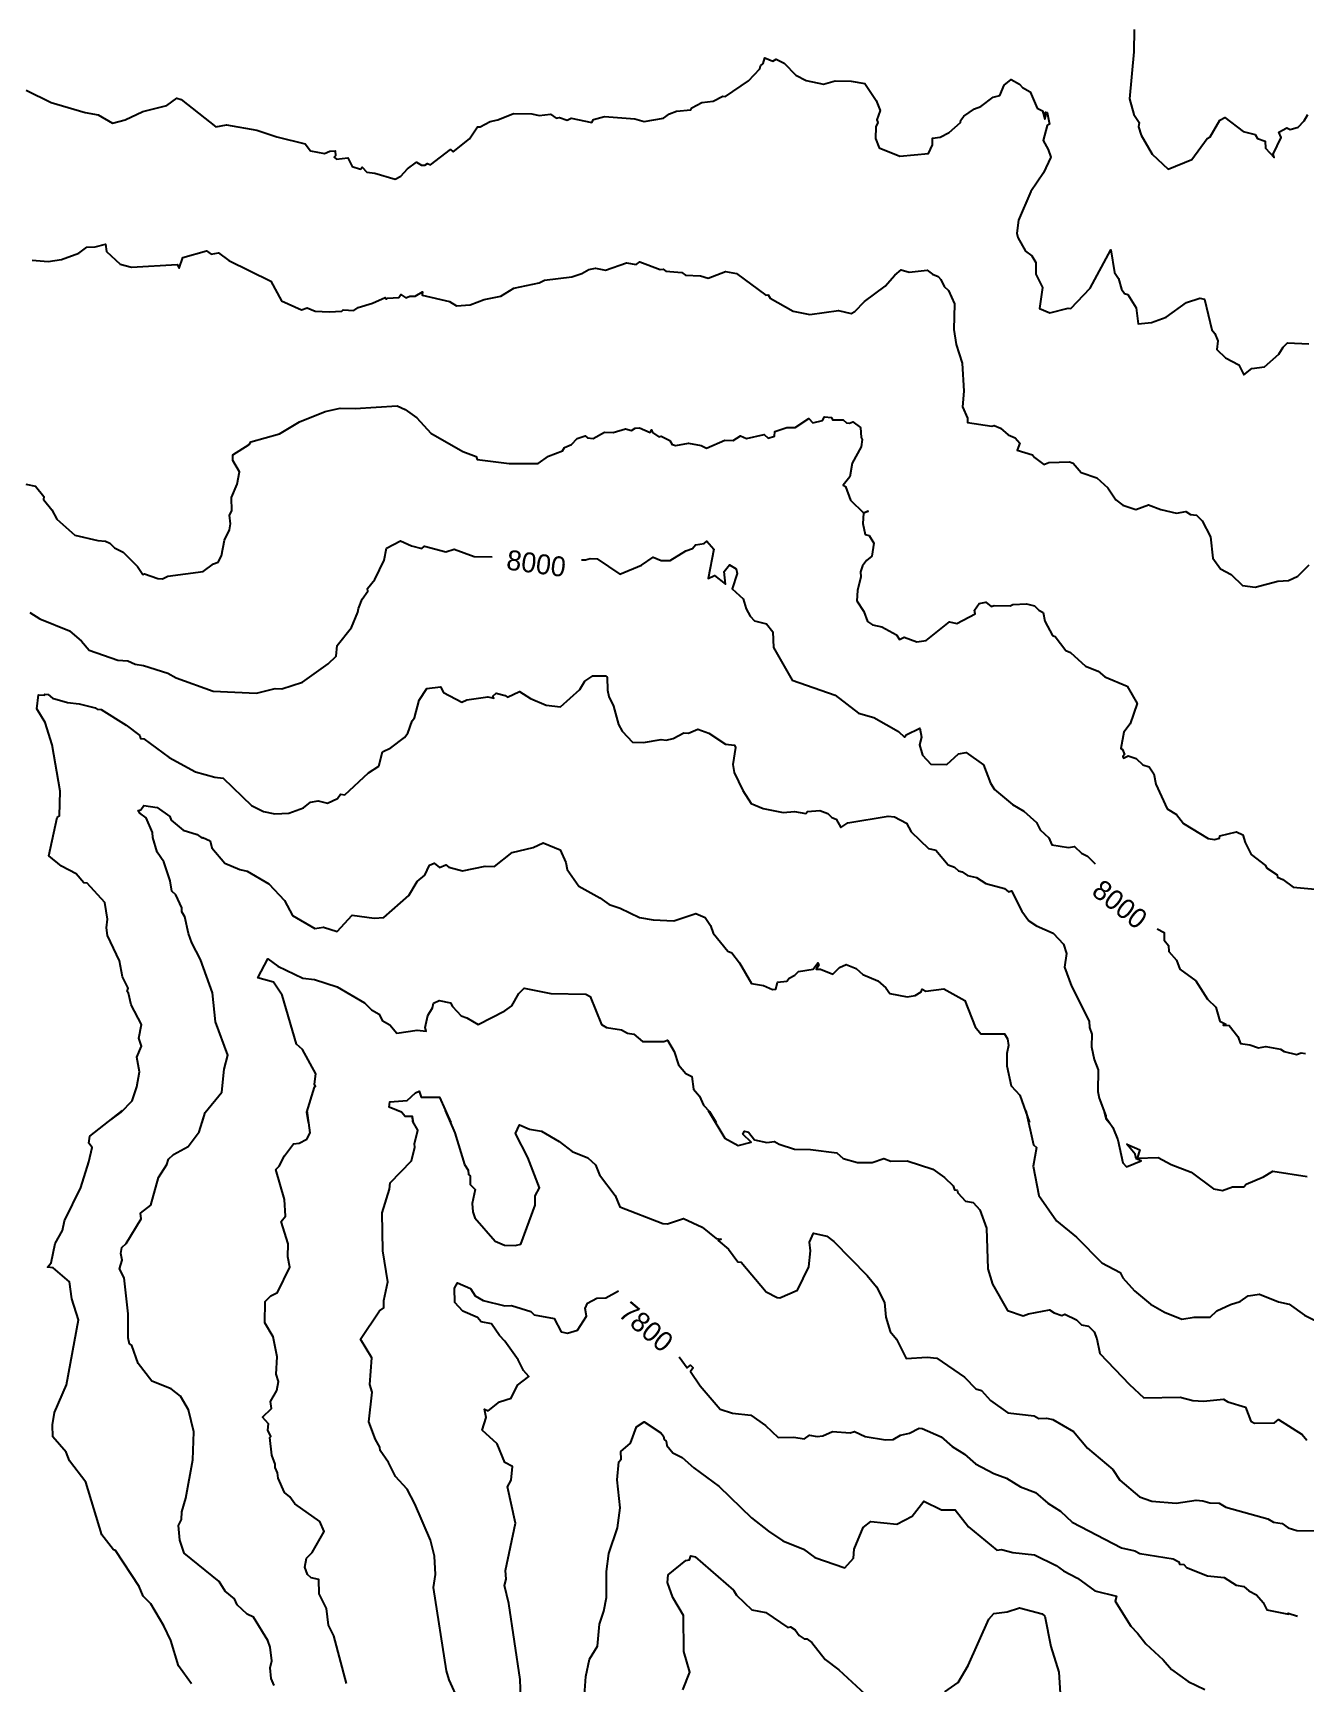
# Model space of a CAD drawing. Extents: x 9339 to 13216, y 3769 to 6935.
# Drawn here: x 12244 to 12731, y 5834 to 6465 of the extents above; entities that cross this region are included whole.
import ezdxf
from ezdxf.enums import TextEntityAlignment as Align

# ---------------------------------------------------------------- set-up
doc = ezdxf.new("R2010")
doc.units = 0
doc.header["$MEASUREMENT"] = 0
for name, color, linetype in [('DTM_SURFACE_CON', 9, 'Continuous'), ('DTM_SURFACE_ICON', 251, 'Continuous'), ('DTM_TEXT_ICON', 251, 'Continuous')]:
    doc.layers.add(name, color=color, linetype=linetype)
doc.styles.add('TMODELF', font='tmodelf')

msp = doc.modelspace()

# ---------------------------------------------------------------- linework, layer by layer
at = {"layer": 'DTM_SURFACE_CON', "linetype": 'Continuous', "flags": 128}
for points, elevation in [([(12665.63, 6466.14), (12665.59, 6457.63), (12663.85, 6439.63), (12665.5, 6433.65), (12667.62, 6430.57), (12667.31, 6428.97), (12668.4, 6425.71), (12672.61, 6418.42), (12678.67, 6412.71), (12687.76, 6416.49), (12693.64, 6424.41), (12694.74, 6425.13), (12698.51, 6431.42), (12700.37, 6432.49), (12707.43, 6427.14), (12711.94, 6426), (12712.86, 6424.51), (12715.78, 6423.43), (12715.96, 6420.83), (12719.25, 6417.22), (12718.87, 6418.49), (12721.96, 6424.87), (12721.08, 6426.86), (12724.09, 6428.5), (12725.39, 6427.89), (12728.44, 6428.75), (12730.75, 6431.24), (12732.06, 6433.7)], 2487.17), ([(12241.82, 6442.97), (12251.37, 6438.2), (12264.48, 6434.38), (12269.35, 6433.48), (12274.88, 6430.35), (12279.67, 6431.65), (12286.51, 6434.81), (12295.62, 6437.13), (12299.47, 6439.96), (12301.1, 6439.43), (12314.38, 6428.92), (12318.47, 6429.71), (12330.13, 6427.61), (12337.69, 6425.06), (12348.57, 6422.38), (12350.66, 6419.76), (12356.02, 6418.78), (12358.04, 6419.67), (12360.04, 6419.75), (12360.13, 6417.83), (12359.61, 6417.38), (12360.52, 6416.58), (12364.94, 6417.09), (12366.57, 6413.79), (12369.75, 6412.79), (12370.43, 6413.49), (12372.14, 6411.63), (12375.25, 6411.17), (12382.99, 6408.9), (12385.17, 6410), (12387.7, 6412.83), (12391.12, 6415.43), (12393.03, 6414.28), (12394.3, 6414.25), (12395.31, 6414.85), (12396.58, 6414.43), (12404.16, 6420.25), (12405.17, 6419.35), (12411.49, 6424.31), (12414.52, 6428.87), (12415.49, 6428.89), (12419.35, 6430.94), (12422.31, 6431.64), (12428.21, 6434.05), (12435.24, 6433.85), (12438.11, 6433.24), (12442.36, 6433.74), (12444.56, 6432.23), (12445.91, 6432.51), (12448.85, 6431.47), (12450.35, 6432.25), (12458.19, 6430.64), (12458.85, 6431.7), (12463.02, 6432.89), (12474.71, 6432.02), (12478.22, 6431.03), (12485.6, 6432.19), (12487.97, 6433.96), (12490.56, 6434.93), (12496.12, 6435.42), (12496.53, 6436.17), (12500.29, 6438.22), (12504.59, 6438.74), (12508.32, 6440.63), (12509.3, 6440.59), (12518.17, 6446.57), (12522.47, 6451.08), (12522.71, 6452.21), (12523.73, 6453.21), (12524.43, 6455.35), (12527.47, 6454.07), (12528.7, 6454.77), (12531.84, 6453.28), (12536.24, 6448.69), (12540.17, 6446.63), (12546.85, 6445.2), (12551.26, 6446.58), (12557.39, 6446.43), (12562.62, 6445.55), (12566.94, 6439.05), (12568.51, 6435.13), (12567.3, 6431.6), (12567.65, 6430.59), (12566.86, 6428.87), (12566.68, 6424.46), (12568.17, 6420.92), (12576.08, 6417.66), (12587.06, 6418.75), (12588.55, 6422.04), (12588.53, 6424.65), (12591.5, 6424.97), (12594.93, 6426.74), (12599.28, 6430.6), (12599.36, 6431.51), (12600.52, 6433.05), (12604.67, 6435.79), (12606.98, 6436.76), (12611.76, 6440.29), (12614.26, 6440.89), (12615.93, 6444.84), (12618.66, 6447.04), (12621.86, 6445.24), (12623.01, 6443.95), (12625.91, 6442.38), (12628.57, 6436.07), (12630.62, 6435), (12631.45, 6431.85), (12631.94, 6433.1), (12631.8, 6434.53), (12632.42, 6434.41), (12633.31, 6429.92), (12632.35, 6429.38), (12630.86, 6423.75), (12632.83, 6420.23), (12633.81, 6417.27), (12631, 6411.32), (12626.12, 6404.22), (12621.46, 6393.17), (12620.77, 6388.22), (12621.22, 6386.56), (12624.08, 6381.36), (12626.6, 6379.61), (12628.1, 6376.98), (12628.03, 6372.6), (12630.59, 6367.52), (12629.52, 6359.45), (12633.37, 6357.74), (12640.45, 6359.59), (12641.46, 6359.39), (12648.91, 6367.24), (12656.71, 6381.87), (12658.2, 6373.17), (12659.7, 6370.85), (12660.84, 6366.8), (12662.01, 6365.21), (12663.27, 6364.75), (12666.5, 6359.66), (12667.24, 6353.51), (12672.25, 6354.07), (12677.91, 6356.17), (12685.72, 6361.75), (12690.75, 6363.37), (12692.6, 6362.99), (12695.37, 6351.25), (12696.59, 6349.92), (12697.7, 6347.01), (12697.26, 6343.8), (12700.62, 6340.61), (12705.76, 6337.81), (12707.58, 6334.07), (12710.66, 6336.41), (12715.6, 6337.13), (12721, 6341.92), (12722.67, 6344.63), (12724.33, 6346.26), (12732.49, 6345.88)], 2474.98), ([(12244.09, 6377.95), (12250.22, 6377.36), (12255.31, 6378.12), (12262.05, 6380.56), (12265, 6382.92), (12268.31, 6382.97), (12272.23, 6384.04), (12272.53, 6381.18), (12277.86, 6376.38), (12282.2, 6375.23), (12299.58, 6376.26), (12300.37, 6374.82), (12301.83, 6378.95), (12310.8, 6381.48), (12312.67, 6380.24), (12315.46, 6380.69), (12319.33, 6377.83), (12335.45, 6369.88), (12339.57, 6362.36), (12347.16, 6358.89), (12349.3, 6359.7), (12352.44, 6358.41), (12357.8, 6358.12), (12362.55, 6358.44), (12363.11, 6358.87), (12367.19, 6358.66), (12368.81, 6359.75), (12374.3, 6361.46), (12379.16, 6363.65), (12379.74, 6362.97), (12380.07, 6363.38), (12384.41, 6363.65), (12385.12, 6364.72), (12387.04, 6363.45), (12388.63, 6364.17), (12390.65, 6364.14), (12393.46, 6365.85), (12393.36, 6364.5), (12403.79, 6362.05), (12406.45, 6360.46), (12411.75, 6360.81), (12417.06, 6362.93), (12423.48, 6364.09), (12428.38, 6367.14), (12438.12, 6369.27), (12440.14, 6370.29), (12450.58, 6371.51), (12454.46, 6372.8), (12457.02, 6374.31), (12459.69, 6374.89), (12463.48, 6374.15), (12471.49, 6376.91), (12475.2, 6376.28), (12476.56, 6377.28), (12484.37, 6374.35), (12485.46, 6374.42), (12486.54, 6373.67), (12492.7, 6373.25), (12494.11, 6372.24), (12499.85, 6371.92), (12502.76, 6371.01), (12509.41, 6373.54), (12513.51, 6372.87), (12524.78, 6364.56), (12525.65, 6364.71), (12526.39, 6363.42), (12535.25, 6358.38), (12541.62, 6357.18), (12552.56, 6358.62), (12557.46, 6357.57), (12558.88, 6358.26), (12562.56, 6362.05), (12570.44, 6368.02), (12574.07, 6372.12), (12576.55, 6374.16), (12579.65, 6373.33), (12586.51, 6374.03), (12588.58, 6372.51), (12590.73, 6371.72), (12591.74, 6370.57), (12592.99, 6367.79), (12594.63, 6366.36), (12597.01, 6361.22), (12596.7, 6351.33), (12597.58, 6345.68), (12599.95, 6338.54), (12600.49, 6327.84), (12600.04, 6321.74), (12601.98, 6317.42), (12601.96, 6315.76), (12611.27, 6314.41), (12612.1, 6314.65), (12614.56, 6313.61), (12617.51, 6311.04), (12620.22, 6310), (12621.93, 6307.93), (12620.95, 6305.2), (12626.83, 6303.44), (12627.58, 6302.37), (12631.12, 6299.72), (12633.09, 6300.55), (12640.89, 6300.82), (12642.41, 6300.27), (12645.46, 6296.69), (12651.42, 6294.59), (12655.65, 6290.85), (12658.65, 6286.24), (12661.38, 6284.15), (12666.34, 6282.56), (12671.11, 6284.28), (12675.9, 6282.51), (12681.86, 6281.14), (12685.42, 6281.72), (12687.17, 6280.63), (12689.47, 6280.3), (12691.68, 6278.14), (12694.91, 6272.05), (12695.81, 6263.92), (12698.7, 6259.82), (12702.78, 6257.66), (12707.18, 6253.48), (12711.92, 6252.85), (12720.62, 6255.05), (12724.77, 6255.35), (12728.34, 6256.96), (12732.64, 6261.31)], 2462.78), ([(12241.69, 6292.2), (12245.45, 6291.48), (12248.61, 6287.43), (12248.43, 6286.32), (12251.63, 6282.34), (12253.53, 6278.81), (12260.45, 6272.75), (12269.28, 6270.67), (12272.19, 6270.45), (12273.84, 6269.6), (12275.66, 6267.81), (12278.94, 6266.18), (12284.39, 6260.68), (12286.52, 6257.61), (12287.11, 6257.9), (12292.27, 6256.11), (12294.01, 6256.05), (12296.01, 6257.04), (12309.57, 6258.86), (12313.46, 6261.77), (12315.28, 6262.38), (12316.57, 6264.78), (12317.69, 6270.8), (12319.67, 6274.74), (12320.05, 6277.07), (12319.58, 6280.38), (12320.52, 6282.03), (12320.45, 6287.07), (12322.54, 6292.17), (12323.49, 6296.9), (12320.87, 6301.26), (12320.89, 6303.39), (12327.2, 6307.4), (12327.76, 6308.46), (12338.8, 6311.47), (12346.35, 6316.09), (12356.22, 6320.06), (12361.99, 6321.28), (12367.68, 6321.11), (12383.76, 6322.24), (12386.8, 6320.82), (12391.35, 6317.65), (12396.63, 6311.75), (12408.83, 6304.71), (12414.01, 6302.86), (12414.37, 6301.65), (12426.65, 6300.17), (12437.69, 6300.13), (12441.62, 6302.91), (12446.98, 6305), (12447.77, 6306.22), (12450.42, 6307.34), (12452.68, 6309.72), (12455.62, 6310.68), (12456.56, 6310), (12458.75, 6309.68), (12463.02, 6312.15), (12466.34, 6312.02), (12471.09, 6313.34), (12473.43, 6312.71), (12474.86, 6313.67), (12476.45, 6313.8), (12480.49, 6311.99), (12481, 6313.06), (12481.44, 6311.93), (12483.92, 6310.35), (12484.78, 6310.62), (12488.12, 6308.95), (12489.01, 6307.41), (12490.41, 6306.98), (12495.26, 6307.91), (12499.99, 6307.02), (12502.11, 6305.97), (12509.11, 6309), (12512.34, 6308.95), (12515.07, 6310.67), (12517.45, 6309.66), (12524.13, 6311.25), (12525.72, 6309.82), (12528.07, 6310.52), (12528.26, 6312.35), (12532.82, 6313.95), (12536.05, 6313.84), (12541.25, 6317.31), (12542.79, 6315.65), (12546.48, 6316.63), (12547.25, 6317.94), (12549.86, 6317.66), (12550.35, 6316.88), (12554.36, 6316.86), (12555.62, 6315.73), (12556.76, 6315.59), (12558.04, 6316.11), (12561.02, 6313.92), (12561.21, 6310.02), (12561.66, 6309.35), (12561.26, 6306.53), (12557.84, 6300.31), (12556.95, 6294.96), (12554.31, 6291.85), (12555.2, 6291.33), (12557.2, 6286.08), (12562.15, 6281.2), (12563.94, 6281.86), (12562.18, 6281.15), (12561.84, 6277.1), (12562.83, 6272.89), (12564.33, 6272.59), (12566.1, 6269.58), (12565.31, 6264.64), (12563.24, 6263.01), (12561.78, 6260.92), (12561.06, 6258.62), (12561.1, 6256.74), (12559.79, 6251.5), (12559.54, 6247.53), (12562.29, 6243.55), (12563.7, 6239.68), (12565.56, 6238.36), (12569.1, 6237.61), (12574.76, 6234.57), (12575.86, 6232.75), (12577.66, 6233.68), (12582.6, 6231.92), (12586.14, 6232.4), (12595.02, 6239.5), (12597.9, 6238.84), (12604.8, 6242.59), (12604.6, 6244.03), (12606.37, 6246.53), (12608.94, 6247.09), (12611.01, 6245.37), (12612.08, 6245.83), (12618.26, 6245.63), (12619.27, 6246.21), (12624.48, 6246.48), (12627.59, 6245.66), (12629.16, 6243.96), (12630.85, 6243.12), (12631.47, 6239.84), (12634.49, 6234.32), (12635.46, 6233.99), (12639.52, 6228.56), (12641.27, 6227.79), (12647.11, 6222.53), (12651.86, 6220.61), (12654.45, 6218.45), (12662.99, 6214.89), (12666.88, 6208.26), (12664.14, 6200.48), (12661.78, 6197.27), (12660.57, 6191.12), (12661.23, 6190.74), (12661.95, 6188.77), (12661.36, 6187.96), (12661.64, 6187.36), (12663.37, 6188.24), (12666.4, 6187.19), (12668.97, 6184.79), (12671.42, 6184.02), (12673.23, 6181.41), (12673.92, 6177.38), (12678.3, 6168.05), (12681.84, 6165.81), (12684.53, 6162.33), (12693.97, 6156.65), (12696.39, 6156.32), (12698.35, 6156.72), (12698.41, 6157.6), (12704.77, 6159.21), (12707.25, 6158.04), (12708.08, 6155.06), (12710.49, 6150.55), (12715.94, 6146.34), (12716.35, 6145.44), (12720.42, 6142.71), (12720.52, 6141.84), (12722.56, 6140.91), (12726.51, 6137.99), (12736.3, 6137.11)], 2450.59), ([(12272.86, 6047.97), (12278.16, 6051.97), (12282.34, 6056.3), (12284.24, 6061.59), (12285.19, 6067.36), (12284.15, 6072.97), (12286.02, 6077.18), (12284.99, 6080.24), (12285.94, 6085.47), (12281.96, 6093), (12281.05, 6097.47), (12280.43, 6098.13), (12280.84, 6099.33), (12278.66, 6103.74), (12277.57, 6109.85), (12273, 6119.48), (12272.61, 6122.47), (12272.94, 6125.79), (12271.99, 6132.2), (12265.18, 6139.52), (12263.96, 6139.63), (12261, 6143.15), (12255.35, 6146.06), (12250.52, 6149.95), (12253.77, 6164.69), (12254.63, 6165.25), (12254.86, 6174.73), (12251.77, 6192.45), (12249.15, 6200.97), (12245.91, 6206.21), (12246.62, 6211.55), (12248.74, 6211.48), (12248.99, 6211.84), (12250.27, 6211.68), (12251.98, 6210.33), (12257.63, 6208.68), (12262.07, 6208.19), (12268.31, 6206.67), (12268.96, 6206.1), (12270.49, 6206.05), (12280.16, 6200.01), (12285.28, 6196.02), (12285.59, 6194.96), (12286.88, 6194.72), (12296.51, 6187.63), (12306.64, 6182.16), (12314.08, 6180.08), (12317.18, 6179.7), (12327.99, 6169.21), (12332.63, 6166.98), (12336.94, 6166.12), (12342.29, 6166.27), (12347.98, 6168.32), (12350.66, 6170.59), (12353.58, 6171.03), (12357.1, 6170.16), (12360.97, 6171.97), (12362.12, 6173.6), (12363.81, 6173.34), (12372.86, 6181.78), (12376.8, 6184.31), (12378.22, 6189.81), (12381.29, 6191.36), (12386.63, 6195.25), (12387.85, 6196.88), (12389.56, 6201.63), (12390.44, 6202.82), (12392.23, 6209.56), (12395.06, 6214.01), (12400.34, 6214.63), (12401.45, 6212.56), (12408.54, 6208.77), (12410.45, 6209.67), (12418.5, 6210.88), (12420.79, 6210.27), (12420.35, 6211.1), (12421.7, 6212.2), (12425.02, 6211.4), (12425.94, 6210.74), (12430.55, 6212.85), (12434.77, 6210.25), (12440.79, 6207.66), (12446.22, 6207.02), (12453.7, 6213.62), (12455.55, 6216.86), (12458.65, 6218.82), (12463.5, 6218.85), (12464.07, 6218.35), (12464.21, 6213.42), (12464.75, 6210.94), (12466.51, 6207.24), (12468.46, 6200.31), (12469.84, 6197.75), (12473.79, 6193.44), (12477.97, 6193.35), (12484.74, 6194.46), (12486.7, 6194.32), (12489.29, 6194.93), (12493.44, 6197.05), (12495.19, 6196.99), (12498.79, 6198.49), (12502.94, 6196.9), (12509.39, 6192.72), (12512.85, 6192.38), (12513.24, 6191.44), (12512.19, 6184.98), (12512.65, 6181.9), (12516.03, 6175), (12519.15, 6170.07), (12523.75, 6168.08), (12531.46, 6166.63), (12535.75, 6166.94), (12540.11, 6166.16), (12540.75, 6166.91), (12545.43, 6167.34), (12548.47, 6166.2), (12550.08, 6164.71), (12551.69, 6164.06), (12553.52, 6160.83), (12556.16, 6162.61), (12571.58, 6165.2), (12573.97, 6164.88), (12578.57, 6162.48), (12580.33, 6159.13), (12587.05, 6152.76), (12589.86, 6152.14), (12594.55, 6146.62), (12597.02, 6145.65), (12598.44, 6144.24), (12599.84, 6143.92), (12601.97, 6142.45), (12605.31, 6141.73), (12608.99, 6139.4), (12616.08, 6137.48), (12617.66, 6136.2), (12618.77, 6136.61), (12622.68, 6128.9), (12625.39, 6125.19), (12628.33, 6123.26), (12634.71, 6120.38), (12638.64, 6116.15), (12639.76, 6112.68), (12639.09, 6107.42), (12641.7, 6100.2), (12648.53, 6086.76), (12648.56, 6084.31), (12649.5, 6081.72), (12649.33, 6076.95), (12650.34, 6072.04), (12651.95, 6068.17), (12651.76, 6059.81), (12652.28, 6057.25), (12654.89, 6050.58), (12654.85, 6049.5), (12656.07, 6047.97)], 2426.21), ([(12309.17, 6047.97), (12310.33, 6051.85), (12316.64, 6059.62), (12317.62, 6068.41), (12318.97, 6073.79), (12314.3, 6086.46), (12313.14, 6097.53), (12308.6, 6110.34), (12305.22, 6116.78), (12303.9, 6120.28), (12302.52, 6126.73), (12301.46, 6128.58), (12301.42, 6130.17), (12299.14, 6135.05), (12297.63, 6136.51), (12296.97, 6140.42), (12294.49, 6147.74), (12292.01, 6151.35), (12290.26, 6156.96), (12290.13, 6158.9), (12287.71, 6164.61), (12285.28, 6166.27), (12284.71, 6167.34), (12285.71, 6167.64), (12286.81, 6169.22), (12292, 6168.5), (12296.87, 6165.01), (12297.36, 6163.64), (12301.89, 6159.84), (12307.29, 6158.14), (12309.23, 6156.72), (12309.47, 6157.04), (12312.19, 6155.74), (12312.92, 6153.06), (12317.84, 6147.21), (12323.54, 6144.82), (12326.34, 6144.14), (12334.66, 6139.3), (12340.72, 6132.9), (12343.73, 6127.22), (12352.3, 6122.24), (12355.63, 6122.71), (12360.81, 6121.1), (12366.54, 6127.27), (12374.95, 6126.18), (12378.73, 6126.41), (12388.18, 6134.87), (12391.44, 6140.24), (12394.35, 6142.67), (12396.12, 6146.5), (12397.86, 6147.21), (12399.9, 6145.57), (12402.39, 6146.61), (12403.49, 6145.64), (12408.72, 6144.21), (12417.45, 6146.05), (12421.05, 6145.92), (12427.74, 6151.33), (12435.76, 6153.22), (12439.6, 6154.95), (12446.07, 6152.29), (12448.32, 6147.46), (12448.8, 6144.84), (12453.23, 6138.41), (12461.28, 6133.99), (12464.83, 6131.33), (12469.12, 6129.99), (12476.42, 6126.39), (12481.74, 6125.48), (12489.56, 6125.17), (12498.04, 6127.99), (12501.61, 6126.43), (12503.59, 6123.34), (12504.6, 6120.36), (12510.24, 6113.48), (12511.75, 6112.92), (12514.69, 6109.08), (12519.3, 6101.17), (12523.92, 6100.42), (12527.28, 6098.87), (12528.61, 6099), (12529.31, 6101.63), (12532.78, 6102.05), (12533.76, 6103.19), (12535.94, 6104.39), (12537.27, 6105.78), (12542.89, 6106.59), (12544.71, 6109.1), (12545.08, 6108.35), (12544.05, 6106.69), (12545.64, 6106.71), (12550.47, 6104.75), (12553.01, 6107.32), (12555.57, 6108.45), (12559.35, 6106.84), (12561.83, 6104.58), (12567.66, 6102.2), (12570.68, 6099.53), (12572.21, 6097.36), (12578.85, 6096.03), (12581.87, 6096.58), (12584.26, 6097.97), (12584.58, 6098.96), (12586.04, 6098.29), (12592.92, 6099.08), (12600.95, 6094.64), (12604.81, 6084.55), (12607.08, 6081.85), (12616.12, 6081.87), (12617.21, 6079.93), (12617.56, 6077.43), (12616.97, 6074.44), (12616.92, 6069.68), (12618.63, 6061.98), (12621.98, 6058.5), (12625.61, 6047.97)], 2414.02), ([(12349.81, 6047.97), (12349.21, 6051.98), (12352.1, 6061.55), (12352.54, 6061.75), (12352.21, 6062.65), (12352.66, 6066.6), (12347.5, 6075.91), (12345.27, 6077.92), (12339.8, 6096.69), (12336.48, 6101.66), (12330.45, 6103.29), (12334.35, 6110.54), (12338.07, 6107.82), (12347.64, 6103.22), (12352.09, 6102.68), (12360.78, 6099.91), (12371.28, 6093.73), (12373.98, 6091.1), (12376.82, 6089.37), (12378.01, 6087.01), (12380.94, 6085.35), (12383.66, 6082.14), (12391.38, 6083.25), (12394.85, 6082.92), (12394.42, 6084.38), (12395.55, 6088.89), (12397.29, 6091.83), (12397.71, 6093.67), (12399.89, 6094.62), (12404.13, 6093.74), (12404.87, 6092.3), (12408.27, 6088.75), (12410.4, 6088.04), (12414.79, 6085.48), (12424.9, 6090.73), (12427.63, 6092.67), (12430.33, 6097.29), (12432.38, 6099.43), (12442.5, 6097.36), (12455.93, 6097.07), (12457.61, 6096.2), (12461.99, 6085.46), (12463.8, 6084.38), (12469.59, 6083.43), (12471.84, 6082.17), (12474.29, 6081.73), (12477.64, 6079), (12485.81, 6079.03), (12487.13, 6079.53), (12489.68, 6075.1), (12491.43, 6070.05), (12494.25, 6066.77), (12496.54, 6065.52), (12497.06, 6060.75), (12499.47, 6058.07), (12500.92, 6054.62), (12503.21, 6052.15), (12505.77, 6047.97)], 2401.82), ([(12389.99, 6047.97), (12389.69, 6050.31), (12386.84, 6050.28), (12385.42, 6051.96), (12380.75, 6053.88), (12381, 6055.92), (12387.55, 6056.39), (12390.72, 6059.39), (12392.13, 6059.92), (12392.93, 6057.72), (12400, 6057.64), (12404.34, 6047.97)], 2389.63), ([(12305.12, 5833.16), (12300.13, 5840.06), (12297.18, 5849.78), (12294.56, 5855.44), (12289.5, 5863.85), (12286.59, 5866.77), (12285.02, 5870.4), (12276.01, 5884.2), (12275.2, 5884.44), (12270.83, 5890.23), (12264.69, 5910.4), (12258.48, 5918.49), (12257.11, 5921.82), (12252.08, 5927.72), (12251.95, 5932.27), (12252.66, 5937.08), (12257.28, 5947.58), (12261.86, 5972.44), (12259.32, 5980.5), (12258.38, 5987.03), (12252.19, 5992.36), (12249.97, 5992.58), (12251.46, 5994.31), (12252.94, 6001.65), (12255.74, 6006.61), (12256.48, 6010.37), (12262.76, 6023.17), (12265.81, 6032.87), (12267.04, 6038.37), (12265.8, 6040.09), (12266.2, 6042.71), (12278.72, 6052.53)], 2426.21), ([(12336.69, 5832.63), (12335.59, 5835.19), (12335.16, 5839.37), (12335.87, 5842), (12335.23, 5847.22), (12334.29, 5849.85), (12328.76, 5858.69), (12326.45, 5859.86), (12322.62, 5863.46), (12321.55, 5865.72), (12317.99, 5868.61), (12315.64, 5872.37), (12302.35, 5883.2), (12300.67, 5888.17), (12300.11, 5893.84), (12301.22, 5896.12), (12301.42, 5899.03), (12302.98, 5904.3), (12305.61, 5918.95), (12305.94, 5929.58), (12303.96, 5938.01), (12300.93, 5943.23), (12297.36, 5946.06), (12289.86, 5948.95), (12284.69, 5955.72), (12282.23, 5962.7), (12281.43, 5963.23), (12280.93, 5965.58), (12280.92, 5974.8), (12279.4, 5988.55), (12277.57, 5992.01), (12278.57, 5995.37), (12278.08, 5997.91), (12278.42, 6000.16), (12280.08, 6001.68), (12285.89, 6011.09), (12285.54, 6013.31), (12289.56, 6016.34), (12292.45, 6026.92), (12295.63, 6031.93), (12296.34, 6033.9), (12298.2, 6035.68), (12303.87, 6038.75), (12308.08, 6044.35), (12310.33, 6051.85), (12310.99, 6052.53)], 2414.02), ([(12364.34, 5833.39), (12359.54, 5851.61), (12357.51, 5855.62), (12356.77, 5862.08), (12353.91, 5867.66), (12353.81, 5873.1), (12350.82, 5873.77), (12349.5, 5875.05), (12348.39, 5877.81), (12349.13, 5881.27), (12351.28, 5883.46), (12355.81, 5891.43), (12354.2, 5895.31), (12344.57, 5902.04), (12342.66, 5904.74), (12340.66, 5906.4), (12338.2, 5911.86), (12338.04, 5914), (12337.15, 5915.99), (12337.15, 5917.26), (12335.78, 5920.67), (12335.08, 5927.49), (12335.42, 5927.88), (12334.28, 5930.2), (12334.55, 5932.67), (12332.27, 5935.25), (12335.72, 5938.58), (12335.33, 5941.23), (12337.69, 5945.49), (12338.4, 5948.92), (12337.51, 5951.67), (12337.82, 5958.27), (12336.31, 5965.94), (12333.17, 5971.36), (12333.22, 5979.55), (12335.44, 5981.7), (12337.99, 5982.99), (12342.72, 5992.67), (12341.9, 5996.6), (12342.04, 6001.52), (12339.4, 6010.11), (12341.06, 6012.14), (12340.67, 6018.51), (12337.37, 6029.94), (12338.66, 6031.33), (12340.69, 6035.26), (12344.13, 6039.8), (12346.25, 6040.04), (12349.25, 6041.63), (12350.43, 6044.06), (12349.4, 6052.53)], 2401.82), ([(12407.4, 5826.61), (12403.63, 5834.8), (12402.58, 5838.24), (12397.63, 5870.09), (12398.42, 5875.01), (12398.1, 5882.05), (12396.53, 5888.24), (12390.53, 5902.05), (12387.56, 5907.71), (12383.17, 5912.51), (12380.49, 5917.91), (12377.3, 5922.47), (12377.11, 5923.81), (12375.51, 5926.63), (12372.98, 5933.39), (12374.2, 5944.82), (12373.25, 5947.75), (12374.05, 5957.98), (12369.7, 5965.04), (12377.06, 5975.96), (12378.7, 5977.13), (12378.63, 5979.91), (12380.16, 5987.02), (12378.33, 5998.92), (12377.98, 6013.46), (12380.81, 6022.43), (12381.1, 6024.89), (12389.29, 6033.37), (12390.51, 6038.5), (12390.36, 6039.83), (12391.62, 6045), (12389.7, 6048.41), (12389.69, 6050.31), (12386.84, 6050.28), (12385.47, 6051.9), (12383.72, 6052.53)], 2389.63), ([(12402.14, 6052.53), (12405.83, 6044.06), (12409.55, 6031.85), (12410.94, 6029.77), (12411.04, 6028.11), (12411.65, 6027.63), (12411.68, 6024.26), (12413.58, 6022.34), (12412.48, 6016.95), (12412.65, 6013.76), (12413.43, 6011.47), (12421.27, 6002.54), (12424.8, 6001.06), (12428.87, 6000.93), (12431.06, 6001.43), (12436.59, 6016.4), (12436.61, 6019.92), (12438.2, 6023.03), (12433.78, 6034.6), (12429.07, 6043.81), (12430.51, 6047.06), (12434.42, 6045.41), (12438.96, 6044.62), (12445.7, 6040.73), (12450.72, 6036.85), (12456.65, 6034.47), (12459.69, 6031.79), (12461.22, 6028), (12467.18, 6019.99), (12468.93, 6015.74), (12485.42, 6009.35), (12487.18, 6009.19), (12493.26, 6011.26), (12500.42, 6007.96), (12505.82, 6003.64), (12507.71, 6003.36), (12506.53, 6002.89), (12510.49, 5999.57), (12514.11, 5994.71), (12515.38, 5994.56), (12524.9, 5983.15), (12529.18, 5980.96), (12530.15, 5980.89), (12536.96, 5983.85), (12541.3, 5992.73), (12541.86, 5998.87), (12541.49, 6002.19), (12542.97, 6005.62), (12548.09, 6004.46), (12550.81, 6002.45), (12563.49, 5989.4), (12567.06, 5985.11), (12570.24, 5979.11), (12570.72, 5973.47), (12572.34, 5968.01), (12574.77, 5965.07), (12578.51, 5957.7), (12586.47, 5958.19), (12590.17, 5957.76), (12600.73, 5950.54), (12605.09, 5946.11), (12607.28, 5945.5), (12610.75, 5941.66), (12617.35, 5936.94), (12627.41, 5935.71), (12629.24, 5934.71), (12632.18, 5934.83), (12634.58, 5934.35), (12642.49, 5929.77), (12647.79, 5923.36), (12657.51, 5915.25), (12660.24, 5911.11), (12667.76, 5904.82), (12672.38, 5903.15), (12681.75, 5902.34), (12689.45, 5903.42), (12691.98, 5903.28), (12694.61, 5902.42), (12698.2, 5902.32), (12700.73, 5900.84), (12716.79, 5896.35), (12718.98, 5895.09), (12722.33, 5894.52), (12724.63, 5892.91), (12727.91, 5891.87), (12735.18, 5891.72)], 2389.63), ([(12502.77, 6052.53), (12509.11, 6042.01), (12514.18, 6039.19), (12519.13, 6040.41), (12515.98, 6043.49), (12516.58, 6044.68), (12518.16, 6044.33), (12520.48, 6041.3), (12525.22, 6040.33), (12528.12, 6040.75), (12529.91, 6039.67), (12535.74, 6037.73), (12541.82, 6037.68), (12551.91, 6036.43), (12554.35, 6034.23), (12559.86, 6032.68), (12565.5, 6032.71), (12569.94, 6034.25), (12572.62, 6033.23), (12578.81, 6033.34), (12588.61, 6030.15), (12593.19, 6026.95), (12596.47, 6023.71), (12596.99, 6022.21), (12598.04, 6022.05), (12598.19, 6021.01), (12601.15, 6017.84), (12604.04, 6017.41), (12606.64, 6014.53), (12609.22, 6007.54), (12609.68, 5991.99), (12611.47, 5986.18), (12617.24, 5976.08), (12623.25, 5973.96), (12625.28, 5974.78), (12633.31, 5976.32), (12635.13, 5975.14), (12638.03, 5974.18), (12639.18, 5974.59), (12643.65, 5972.49), (12645.51, 5970.62), (12648.15, 5970.07), (12650.34, 5967.93), (12651.39, 5965.2), (12652.55, 5959.63), (12663.91, 5947.68), (12669.42, 5942.69), (12683.24, 5942.87), (12688.17, 5941.61), (12692.22, 5941.4), (12699.79, 5942.18), (12701.56, 5941.05), (12708.32, 5939), (12710.31, 5933.74), (12711.77, 5933), (12719.39, 5933.07), (12720.88, 5934.36), (12729.9, 5928.63), (12731.69, 5926.45)], 2401.82), ([(12624.27, 6052.53), (12627.15, 6039.48), (12628.33, 6038.38), (12627.11, 6031.32), (12629.19, 6020.02), (12635.95, 6010.38), (12643.58, 6004.09), (12653.28, 5994.29), (12660.31, 5990.56), (12661.31, 5988.58), (12665.83, 5983.62), (12671.95, 5978.47), (12677.28, 5975.37), (12683.89, 5972.75), (12688.57, 5973.48), (12694.73, 5973.5), (12697.3, 5975.92), (12702.49, 5978.37), (12706.24, 5979.44), (12709.25, 5981.64), (12713.68, 5982.36), (12720.95, 5979.32), (12725.01, 5978.42), (12730.78, 5974.24), (12739.42, 5969.93)], 2414.02), ([(12654.11, 6052.53), (12654.67, 6050.19), (12657.5, 6046.07), (12659.46, 6041.35), (12661.38, 6032.54), (12662.79, 6030.97), (12668.31, 6033.34), (12666.46, 6034.09), (12666.04, 6035.83), (12662.83, 6039.7), (12667.9, 6037.56), (12666.79, 6034.35), (12674.91, 6034.57), (12679.85, 6031.89), (12687.45, 6028.96), (12696.04, 6022.65), (12699.42, 6021.94), (12703.25, 6023.42), (12707.67, 6023.32), (12708.57, 6024.34), (12715.19, 6027.22), (12718.77, 6029.39), (12731.81, 6027.38)], 2426.21), ([(12455.42, 5828.91), (12455.92, 5836.03), (12457.28, 5842.7), (12460.38, 5847.59), (12461.1, 5856.01), (12462.82, 5861.05), (12463.81, 5866.24), (12463.82, 5876.22), (12464.67, 5883.08), (12468.08, 5892.9), (12469.13, 5900.59), (12467.93, 5911.3), (12468.52, 5918.1), (12469.4, 5919.18), (12469.31, 5922.07), (12473.01, 5925.25), (12475.31, 5931.53), (12478.3, 5933.41), (12484.58, 5929.22), (12485.65, 5928), (12485.95, 5926.69), (12486.65, 5926.01), (12486.93, 5924.34), (12489.22, 5921.59), (12492.75, 5919.86), (12497.24, 5915.9), (12506.99, 5908.74), (12519.36, 5896.77), (12525.76, 5891.61), (12531.27, 5887.96), (12539.26, 5884.67), (12543.48, 5881.49), (12555.07, 5877.54), (12558.26, 5881.34), (12558.57, 5884.71), (12562.08, 5892.97), (12564.95, 5895.29), (12574.85, 5894.25), (12580.78, 5897.37), (12585.27, 5903.15), (12591.97, 5899.78), (12597.25, 5899.8), (12602.31, 5893.26), (12613.17, 5884.39), (12614.9, 5884.57), (12619.27, 5883.51), (12627.52, 5882.61), (12635.84, 5878.49), (12638.71, 5876.41), (12644.05, 5873.6), (12650.66, 5868.81), (12658.92, 5866.77), (12658.38, 5864.9), (12664.38, 5855.25), (12667.02, 5852.62), (12670.1, 5848.48), (12676.75, 5842.43), (12679.9, 5838.69), (12686.3, 5834.09), (12692.66, 5831.06)], 2365.25), ([(12493.1, 5830.96), (12495.69, 5837.72), (12493.37, 5845.56), (12493.26, 5859.37), (12489.25, 5866.24), (12487.13, 5871.96), (12487.45, 5874.93), (12494.14, 5880.38), (12495.58, 5880.62), (12496.06, 5882.17), (12497.8, 5881.77), (12512.36, 5869.01), (12513.57, 5867.09), (12519.38, 5861.51), (12524.76, 5860.56), (12533.2, 5854.71), (12534.17, 5854.98), (12536.03, 5853.92), (12537.59, 5851.7), (12539.42, 5850.46), (12540.47, 5850.39), (12542.43, 5849.02), (12547.44, 5842.58), (12552.66, 5838.57), (12564.35, 5827.87)], 2353.06), ([(12593.32, 5830.12), (12598.39, 5833.71), (12602.15, 5840.23), (12610.14, 5857.98), (12612.05, 5860.13), (12617.07, 5860.76), (12621.88, 5862.25), (12630.47, 5860.02), (12631.55, 5859.13), (12633.82, 5847.46), (12636.89, 5837.7), (12637.64, 5825.62)], 2353.06)]:
    msp.add_lwpolyline(points, dxfattribs=dict(at, elevation=elevation))
at = {"layer": 'DTM_SURFACE_ICON', "linetype": 'Continuous', "flags": 128}
for points, elevation in [([(12243.28, 6243.06), (12247.06, 6240.7), (12258.45, 6236.13), (12263.01, 6232.08), (12265.93, 6228.74), (12276.89, 6224.86), (12280.74, 6224.67), (12283.5, 6223.4), (12286.77, 6222.87), (12296.07, 6219.9), (12299.21, 6218.09), (12313.43, 6213.05), (12329.99, 6212.31), (12337.14, 6213.98), (12339.62, 6213.92), (12347.58, 6216.44), (12357.32, 6223.46), (12360.45, 6226.37), (12360.81, 6230.45), (12366.36, 6237.34), (12368.76, 6243.18), (12368.92, 6244.69), (12370.4, 6248.27), (12372.59, 6251.25), (12372.42, 6252.29), (12375.17, 6255.7), (12378.78, 6263.07), (12379.7, 6267.71), (12385, 6270.55), (12389.22, 6268.6), (12393.26, 6267.55), (12394.16, 6268.47), (12402.36, 6266.31), (12405.56, 6267.35), (12413.27, 6264.59), (12420.15, 6264.41)], 2438.4), ([(12454.33, 6263.31), (12455.82, 6263.23), (12457.54, 6263.81), (12460.32, 6263.58), (12468.92, 6257.81), (12477.23, 6261.18), (12481.64, 6264.22), (12484.7, 6263.04), (12488.24, 6263.04), (12494.21, 6266.65), (12496.68, 6267.61), (12497.87, 6269.05), (12501.22, 6269.49), (12502.23, 6270.34), (12504.88, 6267.34), (12502.72, 6256.08), (12505.18, 6257.22), (12509.36, 6253.95), (12508.87, 6258.74), (12510.85, 6261.36), (12513.49, 6259.83), (12513.79, 6258.07), (12511.87, 6252.12), (12516.12, 6248.28), (12517.31, 6244.57), (12518.85, 6241.69), (12520.45, 6239.93), (12525.1, 6238.76), (12527.47, 6235.75), (12527.78, 6229.69), (12534.91, 6217.25), (12551.27, 6211.48), (12560.21, 6204.61), (12566.12, 6202.93), (12575.49, 6197.61), (12577.89, 6195.47), (12578.52, 6196.25), (12583.66, 6198.87), (12584.29, 6195.4), (12583.58, 6192.45), (12584.68, 6188.49), (12587.84, 6185.03), (12594, 6184.93), (12598.44, 6189), (12601.41, 6189.6), (12608.06, 6184.78), (12610.72, 6177.82), (12612.24, 6175.45), (12619.08, 6169.71), (12623.48, 6167.04), (12628.27, 6162.76), (12629.73, 6159.96), (12633.03, 6156.9), (12634.14, 6154.28), (12640.55, 6153.14), (12642.81, 6153.52), (12645.48, 6151.03), (12647.8, 6149.91), (12650.71, 6146.9)], 2438.4), ([(12674.5, 6122.1), (12677.18, 6120.7), (12677.17, 6117.74), (12678.79, 6115.69), (12678.95, 6113.46), (12681.9, 6110.06), (12683.14, 6106.62), (12689.31, 6102.24), (12693.78, 6095.21), (12696.92, 6092.05), (12698.5, 6086.71), (12700.79, 6085.59), (12699.77, 6085.26), (12701.98, 6085.05), (12705.32, 6080.84), (12706.3, 6078.21), (12709.96, 6077.68), (12713.18, 6076.58), (12715.99, 6077.08), (12721.6, 6076), (12723, 6075.15), (12727.79, 6074.03), (12729.53, 6074.59), (12731.16, 6074.4)], 2438.4), ([(12431.21, 5824.19), (12430.82, 5834.91), (12426.49, 5863.92), (12424.82, 5870.85), (12425.4, 5873.23), (12425.21, 5876.58), (12429.09, 5894.7), (12425.92, 5908.57), (12427.39, 5911.18), (12427.87, 5916.34), (12424.95, 5917.93), (12422.01, 5925.08), (12416.22, 5930.25), (12417.79, 5935.1), (12417.23, 5938.24), (12418.52, 5937.69), (12422.89, 5941.07), (12427.37, 5942.54), (12429.85, 5947.43), (12434.11, 5950.78), (12432.15, 5953.15), (12430.08, 5957.15), (12425.01, 5964.35), (12422.88, 5966.52), (12419.79, 5971.01), (12415.91, 5971.69), (12414.5, 5973.43), (12408.83, 5975.85), (12405.87, 5979.13), (12405.73, 5984.63), (12406.86, 5986.63), (12411.77, 5984.45), (12413.65, 5981.66), (12416.62, 5979.83), (12424.97, 5977.84), (12427.56, 5977.94), (12434.95, 5975.7), (12436.13, 5974.37), (12443.88, 5972.97), (12446.55, 5967.84), (12448.98, 5967.37), (12452.73, 5968.54), (12456.19, 5973.9), (12455.71, 5976.79), (12456.59, 5978.82), (12460.1, 5980.74), (12463.58, 5980.93), (12468.37, 5983.53)], 2377.44), ([(12491.65, 5958.37), (12494.66, 5954.14), (12495.91, 5955.08), (12496.98, 5954.05), (12496.03, 5952.75), (12499.61, 5947.27), (12507.32, 5938.28), (12512.04, 5936.82), (12519.05, 5935.99), (12524.66, 5932.09), (12529.53, 5927.51), (12535.36, 5927.64), (12539.61, 5926.98), (12541.51, 5928.35), (12544.39, 5927.81), (12546.57, 5928.11), (12550.35, 5929.7), (12557.01, 5929.24), (12558.67, 5929.81), (12562.73, 5927.82), (12570.57, 5926.54), (12573.46, 5926.65), (12576.33, 5928.32), (12579.77, 5929.08), (12583.49, 5930.97), (12584.58, 5930.9), (12591.89, 5927.65), (12596.11, 5923.99), (12600.81, 5921.09), (12605.04, 5917.38), (12612.05, 5913.71), (12616.82, 5911.89), (12622.15, 5908.64), (12627.97, 5906.45), (12632.64, 5902.36), (12637.47, 5899.28), (12641.92, 5895.11), (12660.84, 5885.24), (12665.95, 5884.09), (12667.89, 5883.12), (12680.61, 5881.09), (12682.81, 5879.9), (12683.03, 5879.04), (12684.62, 5878.86), (12685.76, 5877.75), (12693.71, 5874.53), (12700.09, 5873.9), (12704.73, 5870.95), (12707.67, 5870.5), (12709.53, 5868.82), (12712.53, 5867.26), (12715.08, 5864.29), (12716.47, 5861.49), (12724.67, 5859.83), (12724.59, 5860.24), (12728.22, 5859.15)], 2377.44)]:
    msp.add_lwpolyline(points, dxfattribs=dict(at, elevation=elevation))

# ---------------------------------------------------------------- texts
at = {"layer": 'DTM_TEXT_ICON', "linetype": 'Continuous', "style": 'TMODELF'}
for s, rotation, p in [('8000', 352.43185, (12436.98, 6261.9, 2438.4)), ('8000', 321.74021, (12660.21, 6131.47, 2438.4)), ('7800', 319.67126, (12479.03, 5969.8, 2377.44))]:
    msp.add_text(s, height=7.62, rotation=rotation, dxfattribs=at).set_placement(p, align=Align.MIDDLE_CENTER)

doc.saveas('drawing.dxf')
